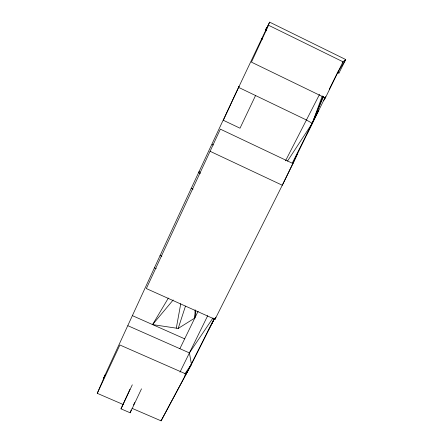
<?xml version="1.0" encoding="UTF-8"?>
<svg xmlns="http://www.w3.org/2000/svg" width="443" height="443" viewBox="0 0 443 443"><rect width="100%" height="100%" fill="white"/><g stroke="black" fill="none" stroke-linecap="round" stroke-linejoin="round"><path stroke-width="0.66" d="M168.362 298.073L152.575 324.592L178.197 328.44L194.798 318.041L195.125 309.795M194.798 318.041L195.751 310.543M176.303 328.158L180.75 303.699M161.346 419.576L161.08 420.85L132.014 408.313M129.998 389.17L121.005 408.85L130.17 412.798L131.178 409.996M123.171 404.498L97.261 393.323L105.368 374.523L103.651 378.222L104.221 376.871C158.672 258.363 213.365 139.645 269.649 22.15L345.739 59.545L338.917 73.139L337.245 72.325M178.197 328.44L185.473 306.13M297.535 153.699L293.033 163.583L220.365 129.151L146.334 288.57L215.016 319.342L282.291 185.24L312.287 123.182L322.327 95.915M292.308 163.041L312.287 123.182L323.097 96.297M215.016 319.342L215.896 317.177M287.474 161.125L312.287 123.182L323.495 96.53M266.514 27.931L265.34 30.456L266.686 27.699M267.234 26.979L266.033 29.565L269.649 22.15M307.043 134.035L325.599 96.557M97.261 393.323L119.892 344.997L186.121 374.069L191.431 364.318L214.301 318.683M121.005 408.85L132.296 384.817M133.537 405.002L134.716 402.504M130.17 412.798L141.505 388.821M255.55 95.533L240.012 128.204L223.361 120.291L239.032 86.363L238.661 87.415L306.257 119.903L312.348 123.348M179.875 348.691L198.121 311.224M323.462 100.827L325.356 97.981L342.982 61.787L345.739 59.545L338.253 71.495L338.917 73.139M179.98 372.131L207.728 315.643M293.033 163.583L282.291 185.24L210.12 151.307M214.296 318.561L189.781 367.053L161.08 420.85L191.431 364.318L189.421 352.91L212.989 317.941M312.287 123.182L318.755 110.252M329.26 89.237L338.103 71.55M342.373 63.011L342.982 61.787L268.541 25.245L251.43 62.142L325.356 97.981M285.508 160.837L319.541 94.398M208.11 330.749L214.323 318.833M211.477 324.293L214.334 318.993M184.842 375.537L191.431 364.318L184.858 373.881M152.575 324.592L173.191 299.966M127.922 325.721L189.421 352.91M132.562 315.715L184.676 338.834M154.352 267.821L156.241 268.674M159.995 255.417L161.856 256.259M191.132 188.297L193.01 189.172M198.929 171.646L200.181 172.233M198.475 172.582L200.347 173.457M212.131 144.424L213.376 145.011M261.464 38.596L262.705 39.2M265.507 30.24L266.741 30.849"/></g></svg>
